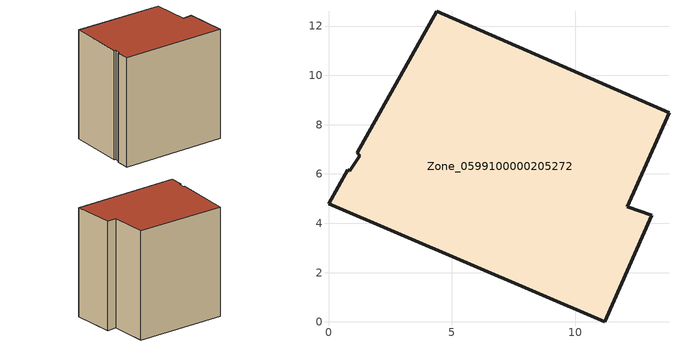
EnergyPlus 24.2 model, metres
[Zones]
Zone_0599100000205272
 floor ground (C_G): 0.87,6.13 1.28,6.73 1.16,6.85 4.4,12.61 13.81,8.48 12.11,4.68 13.12,4.33 11.2,0 0,4.8 0.77,6.17 z0
 wall outside (C_F): 11.2,0 13.12,4.33 12.11,4.68 13.81,8.48 4.4,12.61 1.16,6.85 1.28,6.73 0.87,6.13 0.77,6.17 0,4.8 11.2,0 z0:11.93
 roof outside (C_R): 1.28,6.73 0.87,6.13 0.77,6.17 0,4.8 11.2,0 13.12,4.33 12.11,4.68 13.81,8.48 4.4,12.61 1.16,6.85 z11.93
[BUILDING]
Pand.0599100000205272: North Axis=0; Terrain=City; Loads Convergence Tolerance Value=0.04; Temperature Convergence Tolerance Value=0.4; Solar Distribution=FullExterior; Maximum Number of Warmup Days=25; Minimum Number of Warmup Days=1
[Site:Location]
Rotterdam.The.Hague.AP_ZH_NLD Design_Conditions: Latitude=51.96; Longitude=4.45; Time Zone=1; Elevation=-4.5
[SITE:GROUNDTEMPERATURE:BUILDINGSURFACE]
18, 18, 18, 18, 18, 18, 18, 18, 18, 18, 18, 18
[MATERIAL] Thermal Absorptance=0.9; Solar Absorptance=0.7; Visible Absorptance=0.7
Name | Roughness | Thickness | Conductivity | Density | Specific Heat
G.TI.1946 | MediumSmooth | 0.15 | 1 | 540 | 1210
F.TI.1946 | Rough | 0.3 | 0.857143 | 1920 | 840
R.TI.1946 | MediumRough | 0.2 | 0.1 | 1500 | 1000
[CONSTRUCTION]
C_G: G.TI.1946
C_F: F.TI.1946
C_R: R.TI.1946
[ZONE]
Zone_0599100000205272: Type=1; Multiplier=1; Ceiling Height=Autocalculate; Volume=Autocalculate; Floor Area=autocalculate; Part of Total Floor Area=Yes
[ZONEINFILTRATION:DESIGNFLOWRATE]
Infil_Zone_0599100000205272: Zone or ZoneList or Space or SpaceList=Zone_0599100000205272; Schedule=AlwaysOn; Design Flow Rate Calculation Method=Flow/Area; Flow Rate per Floor Area=0.003; Constant Term Coefficient=1; Temperature Term Coefficient=0; Velocity Term Coefficient=0; Velocity Squared Term Coefficient=0
[HVACTEMPLATE:ZONE:IDEALLOADSAIRSYSTEM]
Zone_0599100000205272: Maximum Heating Supply Air Temperature=50; Minimum Cooling Supply Air Temperature=13; Maximum Heating Supply Air Humidity Ratio=0.0156; Minimum Cooling Supply Air Humidity Ratio=0.0077; Heating Limit=NoLimit; Cooling Limit=NoLimit; Dehumidification Control Type=ConstantSensibleHeatRatio; Cooling Sensible Heat Ratio=0.7; Dehumidification Setpoint=60; Humidification Control Type=None; Humidification Setpoint=30; Outdoor Air Method=None; Outdoor Air Flow Rate per Person=0.00944; Outdoor Air Flow Rate per Zone Floor Area=0; Outdoor Air Flow Rate per Zone=0; Demand Controlled Ventilation Type=None; Outdoor Air Economizer Type=NoEconomizer; Heat Recovery Type=None; Sensible Heat Recovery Effectiveness=0.7; Latent Heat Recovery Effectiveness=0.65
[ZONECONTROL:THERMOSTAT]
ThermostatControl_Zone_0599100000205272: Zone or ZoneList=Zone_0599100000205272; Control Type Schedule=DualSetpointControlType; Control 1=Thermostat_Zone_0599100000205272; Temperature Difference Between Cutout And Setpoint=0
[THERMOSTATSETPOINT:DUALSETPOINT]
Thermostat_Zone_0599100000205272: Heating Setpoint Temperature Schedule=HeatingSetpoint_Zone_0599100000205272; Cooling Setpoint Temperature Schedule=CoolingSetpoint_Zone_0599100000205272
[SCHEDULE:COMPACT]
HeatingSetpoint_Zone_0599100000205272: Through: 12/31, For: AllDays, Until: 24:00, 21
CoolingSetpoint_Zone_0599100000205272: Through: 12/31, For: AllDays, Until: 24:00, 24
DualSetpointControlType: Through: 12/31, For: AllDays, Until: 24:00, 4
AlwaysOn: Through: 12/31, For: AllDays, Until: 24:00, 1
